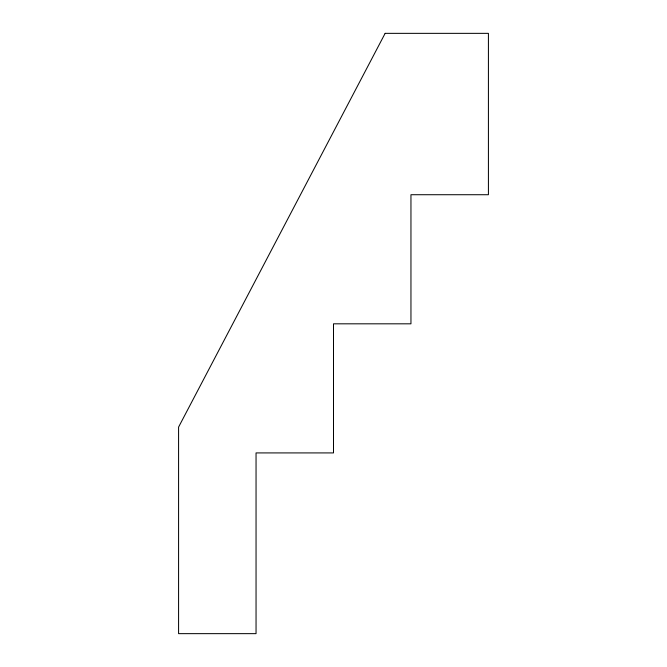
<?xml version="1.0" encoding="UTF-8"?>
<svg xmlns="http://www.w3.org/2000/svg" width="667" height="667" viewBox="0 0 667 667"><rect width="100%" height="100%" fill="white"/><g stroke="black" fill="none" stroke-linecap="round" stroke-linejoin="round"><path stroke-width="1" d="M385.142 33.35L178.581 427.097L178.581 633.65L256.045 633.65L256.045 452.918L333.5 452.918L333.5 323.82L410.955 323.82L410.955 194.722L488.419 194.722L488.419 33.35L385.142 33.35"/></g></svg>
